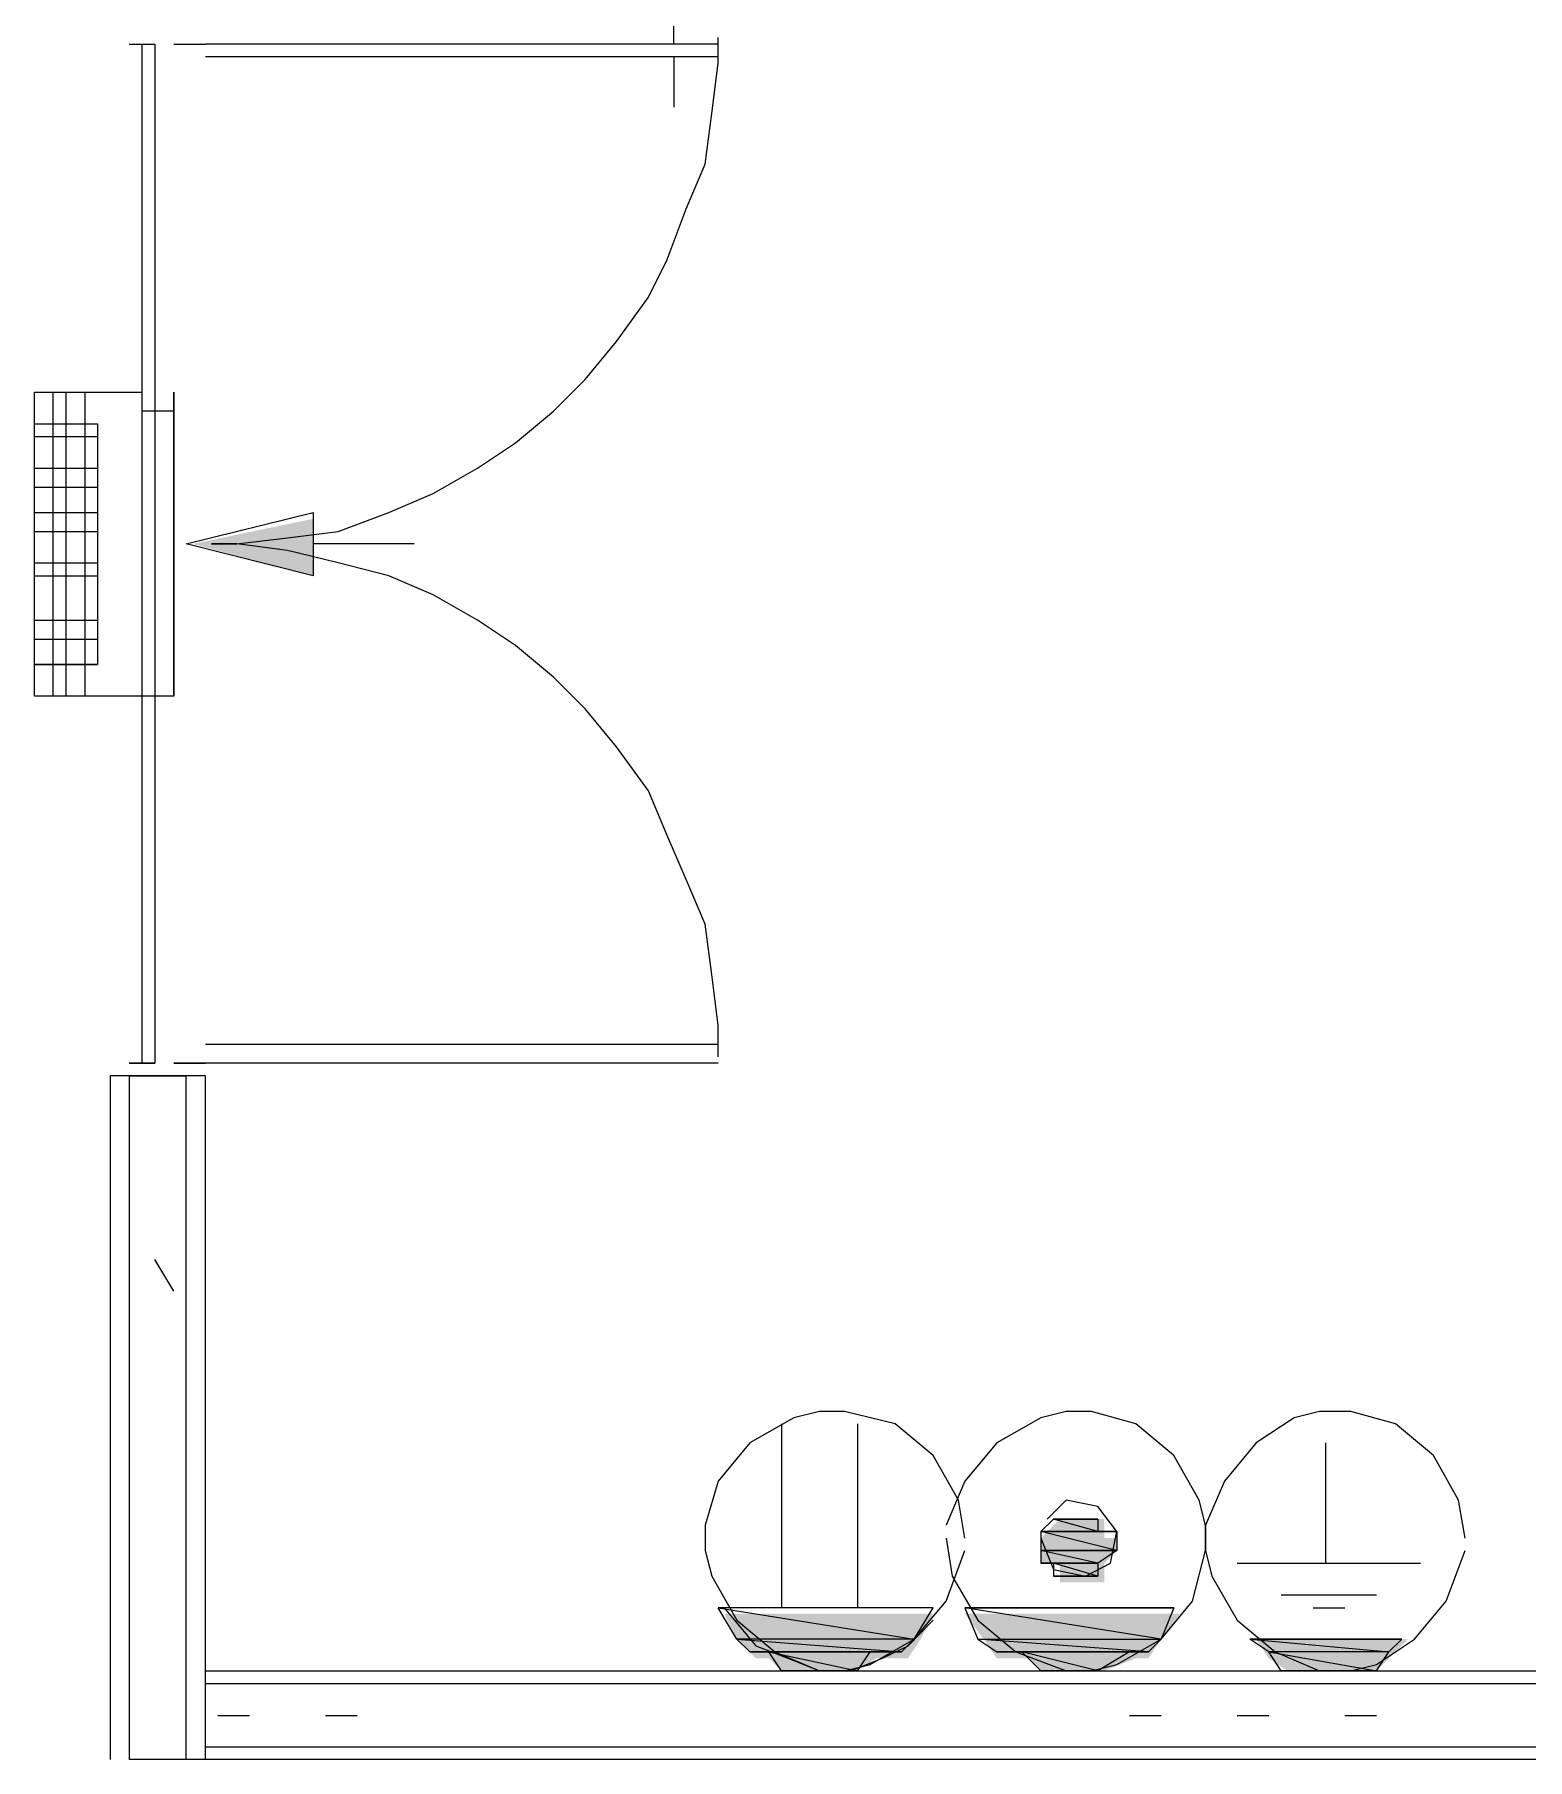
# Model space of a CAD drawing. Header units: millimetres. Extents: x 5 to 415, y 48 to 251.
# Drawn here: x 45.791 to 49.951, y 117.528 to 122.334 of the extents above; entities that cross this region are included whole.
import ezdxf

# ---------------------------------------------------------------- set-up
doc = ezdxf.new("R2010")
doc.units = ezdxf.units.MM
doc.layers.add('H', color=7, linetype='Continuous')
doc.layers.add('P', color=7, linetype='Continuous')

msp = doc.modelspace()

# ---------------------------------------------------------------- hatches: boundary and pattern name
at = {"layer": 'H', "linetype": 'Continuous'}
for points in [[(46.567, 120.826), (46.232, 120.915), (46.567, 120.985), (46.567, 120.826)], [(48.595, 118.145), (48.648, 118.198), (48.772, 118.198), (48.772, 118.145), (48.595, 118.145)], [(48.595, 118.11), (48.595, 118.145), (48.807, 118.145), (48.807, 118.11), (48.595, 118.11)], [(48.595, 118.075), (48.595, 118.11), (48.807, 118.11), (48.772, 118.075), (48.595, 118.075)], [(48.648, 118.022), (48.648, 118.075), (48.772, 118.075), (48.772, 118.022), (48.648, 118.022)], [(47.748, 117.863), (47.713, 117.934), (48.295, 117.934), (48.26, 117.863), (47.748, 117.863)], [(48.436, 117.863), (48.383, 117.934), (48.983, 117.934), (48.93, 117.863), (48.436, 117.863)], [(47.801, 117.81), (47.748, 117.863), (48.26, 117.863), (48.225, 117.81), (47.801, 117.81)], [(48.472, 117.81), (48.436, 117.863), (48.93, 117.863), (48.895, 117.81), (48.472, 117.81)], [(49.23, 117.81), (49.195, 117.863), (49.618, 117.863), (49.565, 117.81), (49.23, 117.81)], [(47.872, 117.775), (47.837, 117.81), (48.137, 117.81), (48.084, 117.775), (47.872, 117.775)], [(48.595, 117.775), (48.56, 117.81), (48.86, 117.81), (48.772, 117.775), (48.595, 117.775)], [(49.283, 117.775), (49.23, 117.81), (49.565, 117.81), (49.53, 117.775), (49.283, 117.775)]]:
    msp.add_hatch(color=256, dxfattribs=at).paths.add_polyline_path(points)

# ---------------------------------------------------------------- linework, layer by layer
at = {"layer": 'P'}
for points in [[(47.572, 122.308), (47.572, 122.484)], [(47.696, 122.255), (47.696, 122.326)], [(46.055, 122.308), (46.126, 122.308)], [(46.09, 122.308), (46.09, 119.468)], [(46.126, 122.308), (46.126, 119.468)], [(46.179, 122.308), (46.267, 122.308)], [(47.696, 122.308), (46.267, 122.308)], [(46.267, 122.273), (47.696, 122.273)], [(47.572, 122.273), (47.572, 122.132)], [(47.678, 122.114), (47.696, 122.255)], [(47.66, 121.973), (47.678, 122.114)], [(47.607, 121.849), (47.66, 121.973)], [(47.554, 121.708), (47.607, 121.849)], [(47.502, 121.603), (47.554, 121.708)], [(47.413, 121.479), (47.502, 121.603)], [(47.325, 121.373), (47.413, 121.479)], [(47.237, 121.285), (47.325, 121.373)], [(45.791, 120.491), (45.791, 121.338)], [(45.791, 121.338), (46.09, 121.338)], [(45.843, 120.491), (45.843, 121.338)], [(45.843, 120.491), (45.843, 121.338)], [(45.843, 120.491), (45.843, 121.338)], [(45.879, 120.491), (45.879, 121.338)], [(45.879, 120.491), (45.879, 121.338)], [(45.932, 120.491), (45.932, 121.338)], [(45.932, 120.491), (45.932, 121.338)], [(45.932, 120.491), (45.932, 121.338)], [(46.09, 121.338), (46.09, 120.491)], [(46.179, 120.491), (46.179, 121.338)], [(46.179, 121.338), (46.179, 120.491)], [(46.179, 121.285), (46.09, 121.285)], [(47.131, 121.197), (47.237, 121.285)], [(45.791, 120.579), (45.791, 121.25)], [(45.791, 121.25), (45.967, 121.25)], [(45.967, 121.25), (45.967, 120.579)], [(45.791, 121.214), (45.967, 121.214)], [(47.025, 121.126), (47.131, 121.197)], [(45.791, 121.126), (45.967, 121.126)], [(46.902, 121.056), (47.025, 121.126)], [(45.791, 121.073), (45.967, 121.073)], [(46.778, 121.003), (46.902, 121.056)], [(45.791, 121.003), (45.967, 121.003)], [(46.214, 120.915), (46.567, 121.003)], [(46.567, 121.003), (46.567, 120.826)], [(46.637, 120.95), (46.778, 121.003)], [(45.791, 120.95), (45.967, 120.95)], [(46.355, 120.915), (46.496, 120.932)], [(46.496, 120.932), (46.637, 120.95)], [(46.567, 120.826), (46.214, 120.915)], [(46.284, 120.915), (46.355, 120.915)], [(46.355, 120.915), (46.284, 120.915)], [(46.496, 120.897), (46.355, 120.915)], [(46.637, 120.862), (46.496, 120.897)], [(46.849, 120.915), (46.567, 120.915)], [(45.791, 120.862), (45.967, 120.862)], [(46.778, 120.826), (46.637, 120.862)], [(45.791, 120.826), (45.967, 120.826)], [(46.902, 120.773), (46.778, 120.826)], [(47.025, 120.703), (46.902, 120.773)], [(45.791, 120.703), (45.967, 120.703)], [(47.131, 120.632), (47.025, 120.703)], [(45.791, 120.65), (45.967, 120.65)], [(47.237, 120.544), (47.131, 120.632)], [(45.791, 120.579), (45.967, 120.579)], [(45.967, 120.579), (45.791, 120.579)], [(47.325, 120.456), (47.237, 120.544)], [(46.09, 120.491), (45.791, 120.491)], [(46.179, 120.491), (46.09, 120.491)], [(47.413, 120.35), (47.325, 120.456)], [(47.502, 120.227), (47.413, 120.35)], [(47.554, 120.103), (47.502, 120.227)], [(47.607, 119.98), (47.554, 120.103)], [(47.66, 119.856), (47.607, 119.98)], [(47.678, 119.715), (47.66, 119.856)], [(47.696, 119.574), (47.678, 119.715)], [(47.696, 119.486), (47.696, 119.574)], [(46.267, 119.521), (47.696, 119.521)], [(46.055, 119.468), (46.126, 119.468)], [(46.126, 119.468), (46.055, 119.468)], [(46.267, 119.468), (46.179, 119.468)], [(46.179, 119.468), (46.267, 119.468)], [(47.696, 119.468), (46.267, 119.468)], [(46.002, 119.433), (46.002, 117.528)], [(46.267, 119.433), (46.002, 119.433)], [(46.055, 119.433), (46.055, 117.528)], [(46.055, 119.433), (46.055, 117.528)], [(46.055, 119.433), (46.214, 119.433)], [(46.214, 119.433), (46.055, 119.433)], [(46.055, 119.433), (46.214, 119.433)], [(46.055, 119.433), (46.214, 119.433)], [(46.055, 119.433), (46.214, 119.433)], [(46.214, 119.433), (46.055, 119.433)], [(46.214, 117.528), (46.214, 119.433)], [(46.214, 117.528), (46.214, 119.433)], [(46.267, 117.528), (46.267, 119.433)], [(46.179, 118.833), (46.126, 118.921)], [(47.978, 118.498), (47.907, 118.48)], [(47.978, 118.498), (47.907, 118.48)], [(48.048, 118.498), (47.978, 118.498)], [(48.048, 118.498), (47.978, 118.498)], [(48.189, 118.463), (48.048, 118.498)], [(48.189, 118.463), (48.048, 118.498)], [(48.666, 118.498), (48.595, 118.48)], [(48.736, 118.498), (48.666, 118.498)], [(48.86, 118.463), (48.736, 118.498)], [(49.371, 118.498), (49.301, 118.48)], [(49.459, 118.498), (49.371, 118.498)], [(49.583, 118.463), (49.459, 118.498)], [(47.907, 118.48), (47.784, 118.41)], [(47.907, 118.48), (47.784, 118.41)], [(47.872, 118.463), (47.872, 117.951)], [(48.084, 118.463), (48.084, 117.951)], [(48.295, 118.375), (48.189, 118.463)], [(48.295, 118.375), (48.189, 118.463)], [(48.595, 118.48), (48.472, 118.41)], [(48.966, 118.375), (48.86, 118.463)], [(49.301, 118.48), (49.195, 118.41)], [(49.689, 118.375), (49.583, 118.463)], [(47.784, 118.41), (47.696, 118.304)], [(47.784, 118.41), (47.696, 118.304)], [(48.472, 118.41), (48.383, 118.304)], [(49.195, 118.41), (49.107, 118.304)], [(49.389, 118.075), (49.389, 118.41)], [(48.366, 118.251), (48.295, 118.375)], [(48.366, 118.251), (48.295, 118.375)], [(49.036, 118.251), (48.966, 118.375)], [(49.759, 118.251), (49.689, 118.375)], [(47.696, 118.304), (47.66, 118.181)], [(47.696, 118.304), (47.66, 118.181)], [(48.383, 118.304), (48.331, 118.181)], [(49.107, 118.304), (49.054, 118.181)], [(48.383, 118.145), (48.366, 118.251)], [(48.383, 118.145), (48.366, 118.251)], [(48.666, 118.251), (48.613, 118.198)], [(48.754, 118.233), (48.666, 118.251)], [(49.054, 118.181), (49.036, 118.251)], [(49.777, 118.145), (49.759, 118.251)], [(48.63, 118.198), (48.595, 118.163)], [(48.754, 118.163), (48.63, 118.198)], [(48.754, 118.163), (48.63, 118.198)], [(48.63, 118.198), (48.754, 118.198)], [(48.63, 118.198), (48.754, 118.198)], [(48.754, 118.198), (48.63, 118.198)], [(48.63, 118.198), (48.63, 118.198)], [(48.754, 118.198), (48.63, 118.198)], [(48.63, 118.198), (48.63, 118.198)], [(48.63, 118.198), (48.754, 118.198)], [(48.63, 118.198), (48.754, 118.198)], [(48.754, 118.198), (48.63, 118.198)], [(48.63, 118.198), (48.63, 118.198)], [(48.754, 118.198), (48.63, 118.198)], [(48.63, 118.198), (48.719, 118.198)], [(48.683, 118.198), (48.63, 118.198)], [(48.63, 118.198), (48.683, 118.198)], [(48.683, 118.198), (48.683, 118.198)], [(48.683, 118.198), (48.683, 118.198)], [(48.719, 118.198), (48.683, 118.198)], [(48.683, 118.198), (48.719, 118.198)], [(48.683, 118.198), (48.719, 118.198)], [(48.719, 118.198), (48.683, 118.198)], [(48.719, 118.198), (48.754, 118.198)], [(48.807, 118.163), (48.754, 118.233)], [(48.754, 118.198), (48.754, 118.163)], [(47.66, 118.181), (47.66, 118.11)], [(47.66, 118.181), (47.66, 118.11)], [(48.331, 118.145), (48.348, 118.039)], [(48.807, 118.11), (48.595, 118.163)], [(48.595, 118.163), (48.595, 118.11)], [(48.807, 118.11), (48.595, 118.163)], [(48.595, 118.163), (48.807, 118.163)], [(48.595, 118.163), (48.807, 118.163)], [(48.754, 118.163), (48.595, 118.163)], [(48.807, 118.163), (48.595, 118.163)], [(48.595, 118.163), (48.595, 118.163)], [(48.595, 118.163), (48.807, 118.163)], [(48.595, 118.163), (48.754, 118.163)], [(48.754, 118.163), (48.595, 118.163)], [(48.595, 118.163), (48.754, 118.163)], [(48.754, 118.163), (48.595, 118.163)], [(48.595, 118.163), (48.595, 118.163)], [(48.595, 118.163), (48.754, 118.163)], [(48.595, 118.145), (48.63, 118.057)], [(48.807, 118.163), (48.754, 118.163)], [(48.789, 118.075), (48.807, 118.163)], [(48.807, 118.163), (48.807, 118.11)], [(49.054, 118.11), (49.054, 118.181)], [(49.054, 118.181), (49.054, 118.11)], [(47.66, 118.11), (47.678, 118.039)], [(47.66, 118.11), (47.678, 118.039)], [(48.331, 117.969), (48.383, 118.11)], [(48.331, 117.969), (48.383, 118.11)], [(48.754, 118.075), (48.595, 118.11)], [(48.595, 118.11), (48.595, 118.075)], [(48.754, 118.075), (48.595, 118.11)], [(48.595, 118.11), (48.807, 118.11)], [(48.595, 118.11), (48.807, 118.11)], [(48.807, 118.11), (48.595, 118.11)], [(48.595, 118.11), (48.595, 118.11)], [(48.807, 118.11), (48.595, 118.11)], [(48.595, 118.11), (48.595, 118.11)], [(48.595, 118.11), (48.807, 118.11)], [(48.595, 118.11), (48.807, 118.11)], [(48.807, 118.11), (48.754, 118.075)], [(49.018, 117.969), (49.054, 118.11)], [(49.054, 118.11), (49.071, 118.039)], [(49.724, 117.969), (49.777, 118.11)], [(48.595, 118.075), (48.754, 118.075)], [(48.754, 118.075), (48.595, 118.075)], [(48.595, 118.075), (48.595, 118.075)], [(48.754, 118.075), (48.595, 118.075)], [(48.595, 118.075), (48.595, 118.075)], [(48.595, 118.075), (48.754, 118.075)], [(48.595, 118.075), (48.754, 118.075)], [(48.754, 118.075), (48.595, 118.075)], [(48.595, 118.075), (48.754, 118.075)], [(48.63, 118.075), (48.595, 118.075)], [(48.595, 118.075), (48.754, 118.075)], [(48.754, 118.039), (48.63, 118.075)], [(48.63, 118.075), (48.63, 118.039)], [(48.754, 118.039), (48.63, 118.075)], [(48.63, 118.075), (48.754, 118.075)], [(48.754, 118.075), (48.63, 118.075)], [(48.63, 118.057), (48.719, 118.039)], [(48.719, 118.039), (48.789, 118.075)], [(48.754, 118.075), (48.754, 118.039)], [(49.142, 118.075), (49.653, 118.075)], [(47.678, 118.039), (47.748, 117.916)], [(47.678, 118.039), (47.748, 117.916)], [(48.348, 118.039), (48.419, 117.916)], [(48.63, 118.039), (48.719, 118.039)], [(48.719, 118.039), (48.63, 118.039)], [(48.63, 118.039), (48.719, 118.039)], [(48.683, 118.039), (48.63, 118.039)], [(48.63, 118.039), (48.719, 118.039)], [(48.719, 118.039), (48.63, 118.039)], [(48.63, 118.039), (48.63, 118.039)], [(48.719, 118.039), (48.63, 118.039)], [(48.63, 118.039), (48.754, 118.039)], [(48.63, 118.039), (48.754, 118.039)], [(48.683, 118.039), (48.719, 118.039)], [(48.719, 118.039), (48.683, 118.039)], [(48.683, 118.039), (48.683, 118.039)], [(48.683, 118.039), (48.683, 118.039)], [(48.719, 118.039), (48.683, 118.039)], [(48.754, 118.039), (48.719, 118.039)], [(49.071, 118.039), (49.142, 117.916)], [(48.242, 117.863), (48.331, 117.969)], [(48.242, 117.863), (48.331, 117.969)], [(48.93, 117.863), (49.018, 117.969)], [(49.265, 117.987), (49.53, 117.987)], [(49.636, 117.863), (49.724, 117.969)], [(48.295, 117.951), (47.696, 117.951)], [(47.696, 117.951), (48.242, 117.863)], [(47.696, 117.951), (48.242, 117.863)], [(47.748, 117.863), (47.696, 117.951)], [(48.295, 117.951), (47.696, 117.951)], [(47.713, 117.951), (47.801, 117.845)], [(47.748, 117.916), (47.854, 117.828)], [(47.748, 117.916), (47.854, 117.828)], [(48.225, 117.845), (48.295, 117.916)], [(48.242, 117.863), (48.295, 117.951)], [(48.93, 117.863), (48.383, 117.951)], [(48.383, 117.951), (48.419, 117.863)], [(48.93, 117.863), (48.383, 117.951)], [(48.383, 117.951), (48.966, 117.951)], [(48.966, 117.951), (48.383, 117.951)], [(48.419, 117.916), (48.525, 117.828)], [(48.966, 117.951), (48.93, 117.863)], [(49.142, 117.916), (49.248, 117.828)], [(49.354, 117.951), (49.442, 117.951)], [(48.242, 117.863), (47.748, 117.863)], [(48.242, 117.863), (47.748, 117.863)], [(47.748, 117.863), (48.207, 117.828)], [(47.748, 117.863), (48.207, 117.828)], [(47.784, 117.828), (47.748, 117.863)], [(48.119, 117.793), (48.242, 117.863)], [(48.119, 117.793), (48.242, 117.863)], [(48.207, 117.828), (48.242, 117.863)], [(48.895, 117.828), (48.419, 117.863)], [(48.419, 117.863), (48.472, 117.828)], [(48.895, 117.828), (48.419, 117.863)], [(48.419, 117.863), (48.93, 117.863)], [(48.419, 117.863), (48.93, 117.863)], [(48.807, 117.793), (48.93, 117.863)], [(48.93, 117.863), (48.895, 117.828)], [(49.177, 117.863), (49.601, 117.863)], [(49.601, 117.863), (49.177, 117.863)], [(49.177, 117.863), (49.565, 117.828)], [(49.177, 117.863), (49.565, 117.828)], [(49.23, 117.828), (49.177, 117.863)], [(49.53, 117.793), (49.636, 117.863)], [(49.565, 117.828), (49.601, 117.863)], [(48.207, 117.828), (47.784, 117.828)], [(48.207, 117.828), (47.784, 117.828)], [(47.784, 117.828), (48.119, 117.828)], [(47.784, 117.828), (48.119, 117.828)], [(47.837, 117.828), (47.784, 117.828)], [(47.801, 117.845), (47.89, 117.81)], [(48.119, 117.828), (47.837, 117.828)], [(48.119, 117.828), (47.837, 117.828)], [(47.837, 117.828), (48.084, 117.775)], [(47.837, 117.828), (48.084, 117.775)], [(47.872, 117.775), (47.837, 117.828)], [(47.854, 117.828), (47.978, 117.775)], [(47.854, 117.828), (47.978, 117.775)], [(47.89, 117.81), (47.978, 117.775)], [(48.066, 117.775), (48.154, 117.81)], [(48.084, 117.775), (48.119, 117.828)], [(48.119, 117.828), (48.207, 117.828)], [(48.154, 117.81), (48.225, 117.845)], [(48.842, 117.828), (48.472, 117.828)], [(48.472, 117.828), (48.542, 117.828)], [(48.842, 117.828), (48.472, 117.828)], [(48.472, 117.828), (48.895, 117.828)], [(48.472, 117.828), (48.895, 117.828)], [(48.525, 117.828), (48.666, 117.775)], [(48.754, 117.775), (48.542, 117.828)], [(48.542, 117.828), (48.595, 117.775)], [(48.754, 117.775), (48.542, 117.828)], [(48.542, 117.828), (48.842, 117.828)], [(48.542, 117.828), (48.842, 117.828)], [(48.842, 117.828), (48.754, 117.775)], [(48.895, 117.828), (48.842, 117.828)], [(49.565, 117.828), (49.23, 117.828)], [(49.565, 117.828), (49.23, 117.828)], [(49.23, 117.828), (49.53, 117.775)], [(49.23, 117.828), (49.53, 117.775)], [(49.265, 117.775), (49.23, 117.828)], [(49.248, 117.828), (49.371, 117.775)], [(49.53, 117.775), (49.565, 117.828)], [(46.267, 117.775), (57.15, 117.775)], [(48.084, 117.775), (47.872, 117.775)], [(48.084, 117.775), (47.872, 117.775)], [(47.872, 117.775), (47.995, 117.775)], [(47.872, 117.775), (47.995, 117.775)], [(47.96, 117.775), (47.872, 117.775)], [(47.995, 117.775), (47.96, 117.775)], [(47.978, 117.775), (48.048, 117.775)], [(47.978, 117.775), (48.048, 117.775)], [(47.978, 117.775), (48.066, 117.775)], [(47.995, 117.775), (48.084, 117.775)], [(48.048, 117.775), (48.119, 117.793)], [(48.048, 117.775), (48.119, 117.793)], [(48.719, 117.775), (48.595, 117.775)], [(48.595, 117.775), (48.63, 117.775)], [(48.719, 117.775), (48.595, 117.775)], [(48.595, 117.775), (48.754, 117.775)], [(48.595, 117.775), (48.754, 117.775)], [(48.63, 117.775), (48.719, 117.775)], [(48.666, 117.775), (48.736, 117.775)], [(48.754, 117.775), (48.719, 117.775)], [(48.736, 117.775), (48.807, 117.793)], [(49.53, 117.775), (49.265, 117.775)], [(49.265, 117.775), (49.442, 117.775)], [(49.442, 117.775), (49.265, 117.775)], [(49.265, 117.775), (49.53, 117.775)], [(49.442, 117.775), (49.265, 117.775)], [(49.301, 117.775), (49.442, 117.775)], [(49.389, 117.775), (49.301, 117.775)], [(49.371, 117.775), (49.459, 117.775)], [(49.442, 117.775), (49.389, 117.775)], [(49.53, 117.775), (49.442, 117.775)], [(49.459, 117.775), (49.53, 117.793)], [(46.267, 117.74), (57.15, 117.74)], [(46.267, 117.74), (58.332, 117.74)], [(46.302, 117.74), (46.39, 117.74)], [(46.602, 117.74), (46.69, 117.74)], [(48.842, 117.74), (48.93, 117.74)], [(49.142, 117.74), (49.23, 117.74)], [(49.442, 117.74), (49.53, 117.74)], [(46.302, 117.651), (46.39, 117.651)], [(46.602, 117.651), (46.69, 117.651)], [(48.842, 117.651), (48.93, 117.651)], [(49.142, 117.651), (49.23, 117.651)], [(49.442, 117.651), (49.53, 117.651)], [(46.214, 117.528), (46.055, 117.528)], [(56.938, 117.528), (46.214, 117.528)], [(46.267, 117.563), (57.15, 117.563)], [(46.267, 117.563), (57.15, 117.563)], [(46.302, 117.563), (46.39, 117.563)], [(46.602, 117.563), (46.69, 117.563)], [(48.842, 117.563), (48.93, 117.563)], [(49.142, 117.563), (49.23, 117.563)], [(49.442, 117.563), (49.53, 117.563)]]:
    msp.add_lwpolyline(points, dxfattribs=at)

doc.saveas('drawing.dxf')
